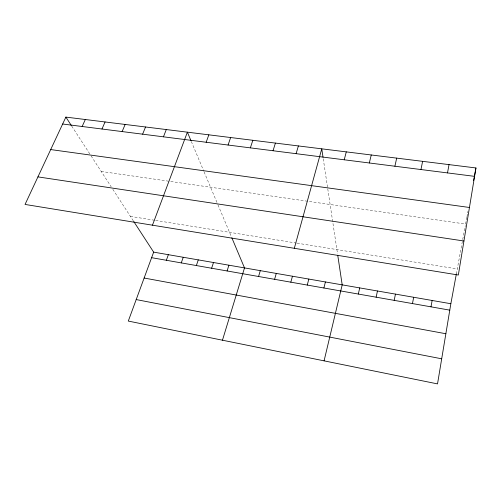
<?xml version="1.0" encoding="UTF-8"?>
<svg xmlns="http://www.w3.org/2000/svg" width="501" height="501" viewBox="0 0 501 501"><rect width="100%" height="100%" fill="white"/><g stroke="black" fill="none" stroke-linecap="round" stroke-linejoin="round"><path stroke-width="0.38" stroke-dasharray="2.5 1.88" d="M456.348 274.003L465.291 225.594M466.819 217.353L465.579 224.06L169.983 181.381M466.957 216.607L467.508 213.62M467.646 212.875L467.921 211.384M101.208 171.448L169.219 181.268M130.417 216.382L154.884 220.315M155.654 220.44L296.379 243.066M297.124 243.185L457.281 268.943M71.731 126.102L90.668 155.235M91.076 155.861L111.184 186.792M112.844 189.347L133.322 220.847M191.307 141.482L203.794 171.167M204.089 171.868L217.71 204.22M217.991 204.903L231.543 237.098M323.251 158.761L327.66 188.125M327.773 188.871L337.555 253.969"/><path stroke-width="0.75" d="M475.95 167.954L458.34 275.024L25.05 204.433L65.882 117.102L475.95 167.954L473.633 180.479M456.348 274.003L450.85 303.725L437.523 383.898L128.294 321.072L153.657 252.135L133.736 221.486M430.998 306.837L432.138 300.475M447.506 172.914L449.028 164.616M412.467 303.575L413.669 297.275M394.181 300.362L395.452 294.106M420.953 169.538L422.612 161.341M376.132 297.187L377.466 290.987M394.901 166.226L396.692 158.128M358.321 294.049L359.718 287.906M324.078 360.852L342.196 284.862L337.774 255.429M369.331 162.982L371.254 154.972M323.897 287.994L325.406 281.95M344.237 159.794L346.279 151.872M307.263 285.069L308.829 279.07M290.83 282.176L292.452 276.226M294.319 248.302L321.761 148.835L323.02 157.233M274.604 279.32L276.276 273.421M258.572 276.502L260.295 270.646M296.116 153.682L298.383 145.935M222.469 340.204L244.507 267.91L231.831 237.781M273.039 150.745L275.412 143.086M227.091 270.96L228.913 265.198M250.362 147.864L252.842 140.286M211.635 268.242L213.501 262.524M196.361 265.555L198.277 259.881M228.074 145.033L230.648 137.537M181.274 262.9L183.228 257.27M166.357 260.276L168.355 254.69M206.168 142.253L208.836 134.832M152.461 225.193L187.387 132.17L191 140.768M163.445 136.823L166.294 129.552M142.616 134.18L145.547 126.985M122.131 131.575L125.144 124.448M101.979 129.014L105.066 121.962M82.151 126.496L85.314 119.514M62.644 124.016L474.566 176.352M50.701 149.567L469.45 207.483M37.932 176.884L463.932 241M153.657 252.135L450.85 303.725M151.621 257.683L449.785 310.144M144.131 278.03L445.859 333.741M136.203 299.573L441.694 358.804M65.882 117.102L71.311 125.463"/></g></svg>
